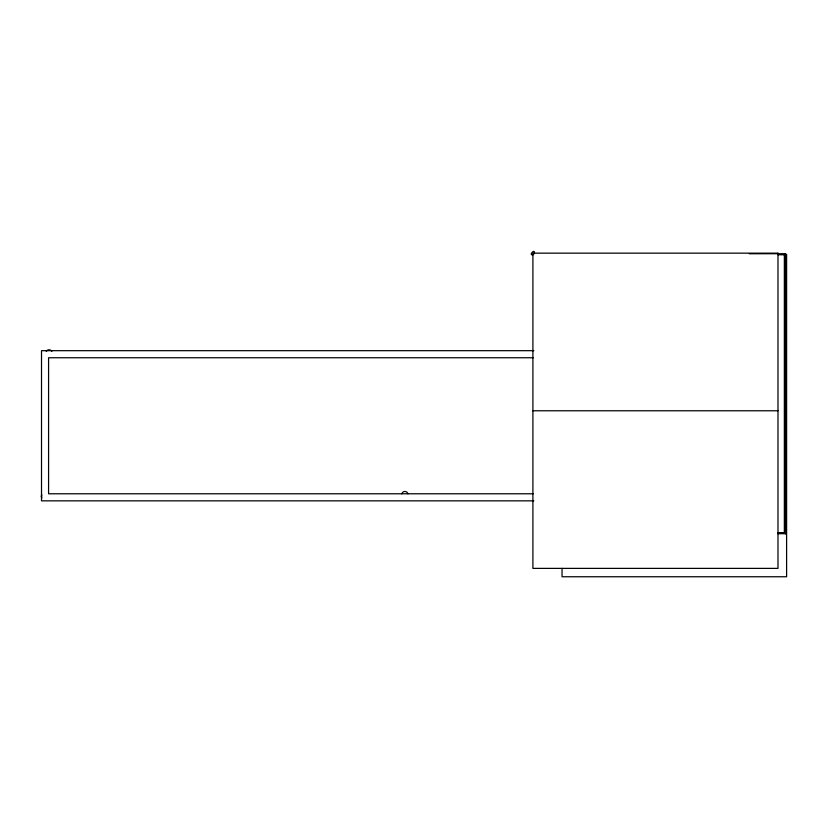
<?xml version="1.0" encoding="UTF-8"?>
<svg xmlns="http://www.w3.org/2000/svg" width="828" height="828" viewBox="0 0 828 828"><rect width="100%" height="100%" fill="white"/><g stroke="black" fill="none" stroke-linecap="round" stroke-linejoin="round"><path stroke-width="1.24" d="M41.514 495.568L41.514 497.224M534.298 253.751C535.778 247.199 527.291 256.432 533.553 254.589M777.771 533.687L785.451 533.687L784.354 532.601L784.354 254.776L785.451 253.689L749.33 253.761M778.092 254.776L784.354 254.776M533.853 350.679L41.514 350.679L41.514 500.847L533.801 500.847M533.191 357.748L48.583 357.748L48.583 493.778L533.211 493.778M532.901 410.771L777.989 410.771M777.927 532.601L784.354 532.601M786.6 254.227L786.6 576.754L562.046 576.754L562.046 568.381M785.451 253.689L785.451 533.687M41.835 498.001A3.219 3.219 0 0 1 41.835 494.792M46.275 351.341A3.219 3.219 0 0 1 51.833 351.341M401.766 493.778A3.219 3.219 0 0 1 407.976 493.778M784.944 254.589L785.596 254.765L784.944 254.589M784.944 282.472L785.596 282.648L784.975 282.389M784.944 310.355L785.596 310.531L784.944 310.355M784.944 338.238L785.596 338.414L784.975 338.155M784.944 366.121L785.596 366.297L784.944 366.121M784.944 394.004L785.596 394.18L784.975 393.931M784.944 421.887L785.596 422.063L784.944 421.887M784.944 449.78L785.596 449.946L784.944 449.78M784.944 477.663L785.596 477.828L784.944 477.663M784.944 505.546L785.596 505.722L784.944 505.546M784.944 533.429L785.596 533.605L784.944 533.429M777.989 253.161L532.901 253.161L532.901 568.381L777.989 568.381L777.989 253.161"/></g></svg>
